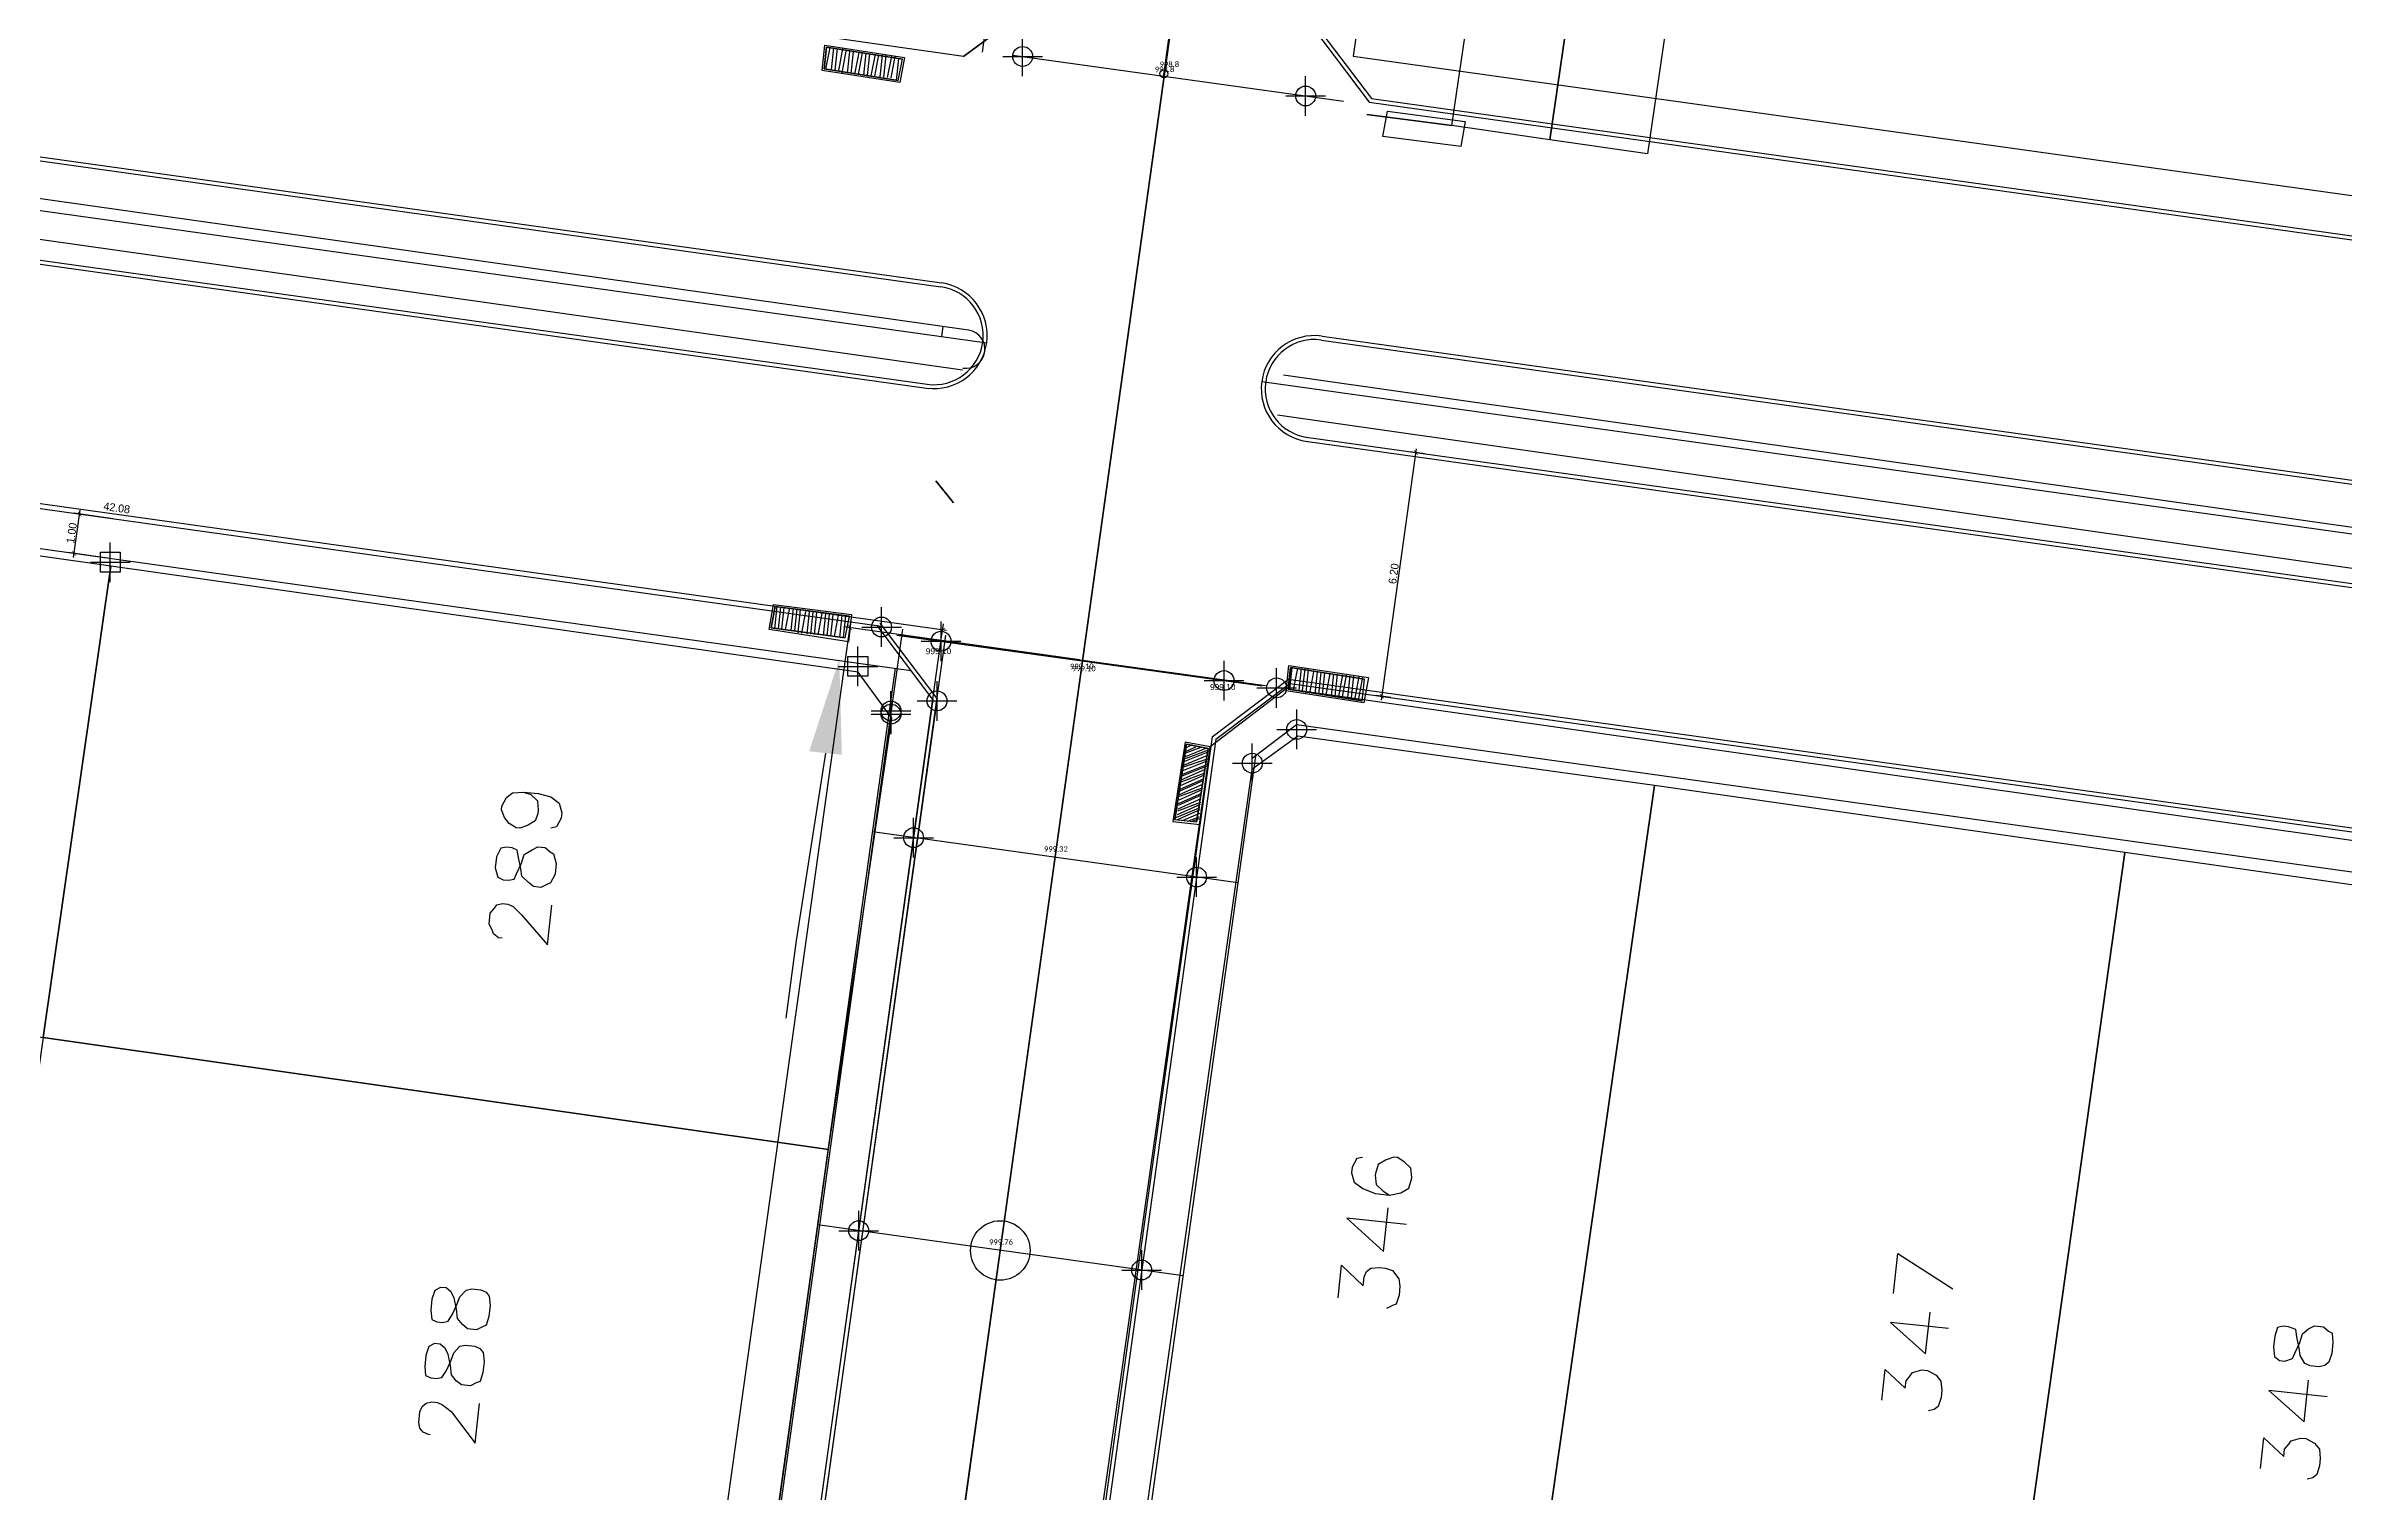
# Model space of a CAD drawing. Header units: metres. Extents: x -977055 to 805873, y -1033982 to 242021.
# Drawn here: x 1030.6 to 1088.6, y 996.3 to 1032.7 of the extents above; entities that cross this region are included whole.
import ezdxf

# ---------------------------------------------------------------- set-up
doc = ezdxf.new("R2010")
doc.units = ezdxf.units.M
doc.header["$PDMODE"] = 32
doc.header["$PDSIZE"] = 1.5
for name, color, linetype in [('12-CONDICIONES EXISTENTES', 2, 'Continuous'), ('C-ROAD', 7, 'Continuous'), ('C-ROAD-CNTR-N', 92, 'Continuous'), ('C-ROAD-PROF-TEXT', 11, 'Continuous'), ('NIVEL BORDILLO', 6, 'Continuous'), ('V-NODE', 1, 'Continuous')]:
    doc.layers.add(name, color=color, linetype=linetype)
for name, color, linetype, true_color in [('PDF2_area escolar', 7, 'Continuous', 0x989898), ('PDF_Geometry', 7, 'Continuous', 0x797979), ('PDF_Solid Fills', 7, 'Continuous', 0x797979)]:
    doc.layers.add(name, color=color, linetype=linetype, true_color=true_color)
doc.styles.add('CITY2', font='stylu.ttf', dxfattribs={"height": 0.2})
doc.styles.add('MtXpl_Calibri', font='calibri.ttf')
doc.styles.get("Standard").update_dxf_attribs({"font": 'arial.ttf'})
doc.dimstyles.new('COTAS2', dxfattribs={"dimtxt": 0.02, "dimasz": 0.1, "dimexe": 0.15, "dimexo": 0.08, "dimgap": 0.05, "dimtad": 1, "dimzin": 0, "dimdsep": 46, "dimtxsty": 'CITY2', "dimblk": 'ARCHTICK', "dimcen": 1, "dimdle": 0.1, "dimclrd": 1, "dimclre": 1, "dimclrt": 2, "dimadec": 0, "dimazin": 0, "dimtfac": 1, "dimtofl": 0, "dimtmove": 0, "dimatfit": 3, "dimldrblk": 'ARCHTICK', "dimfxl": 0.18, "dimtolj": 1, "dimtzin": 0, "dimarcsym": 0})

# ---------------------------------------------------------------- blocks, each defined once
blk = doc.blocks.new('*U2498')
at = {"color": 0, "linetype": 'ByBlock', "lineweight": -2, "transparency": 16777216}
for p, q in [((-1, 0), (1, 0)), ((0, -1), (0, 1))]:
    blk.add_line(p, q, dxfattribs=at)
blk.add_lwpolyline([(-0.5, -0.5), (-0.5, 0.5), (0.5, 0.5), (0.5, -0.5)], close=True, dxfattribs=at)
blk = doc.blocks.new('*U2816', base_point=(1032.254, 1019.716, 999.424))
at = {"layer": 'V-NODE', "color": 130, "lineweight": -2, "xscale": 0.5, "yscale": 0.5, "zscale": 0.5}
blk.add_blockref('*U2498', (1032.254, 1019.716, 999.424), dxfattribs=at)
blk = doc.blocks.new('*U2822', base_point=(1051.094, 1017.091, 999.8))
at = {"layer": 'V-NODE', "color": 130, "lineweight": -2, "xscale": 0.5, "yscale": 0.5, "zscale": 0.5}
blk.add_blockref('*U2498', (1051.094, 1017.091, 999.8), dxfattribs=at)
blk = doc.blocks.new('base')
at = {"layer": 'PDF_Geometry', "lineweight": 25, "extrusion": (-0.000787417, 0.063364, 0.99799), "elevation": 0.026}
for points in [[(-314.355, -197.288), (-299.601, -195.681), (-292.744, -194.188), (-282.663, -192.111), (-274.476, -190.361), (-258.037, -185.154), (-248.029, -180.61), (-240.539, -177.71), (-228.643, -174.042), (-222.733, -172.714), (-217.384, -171.04), (-209.935, -169.248), (-202.16, -164.759), (-196.196, -160.284), (-195.073, -159.817), (-178.095, -157.457), (-154.298, -156.614), (-136.667, -154.611), (-124.436, -153.164), (-118.066, -151.474), (-100.79, -146.646), (-80.955, -140.967), (-73.385, -139.328), (-61.694, -135.822), (-40.504, -131.604), (-37.727, -130.872), (-17.661, -129.441), (1.311, -127.461), (21.092, -124.929), (41.006, -122.83), (47.376, -123.458), (63.592, -123.186), (81.402, -124.312), (85.639, -96.072), (88.705, -66.393), (92.811, -40.781), (97.16, -22.386), (100.596, -1.562), (102.483, 8.32), (109.691, 37.361), (117.528, 76.62), (126.217, 115.638), (131.513, 149.592), (134.682, 173.973), (136.916, 195.591), (139.956, 229.678), (141.558, 250.676), (142.614, 271.37), (143.252, 283.21), (147.066, 312.938), (152.58, 355.631), (153.554, 396.042), (150.869, 418.02), (151.777, 438.639), (150.959, 458.028), (151.777, 438.639), (150.869, 418.02), (153.554, 396.042), (152.58, 355.631), (147.066, 312.938), (143.252, 283.21), (142.614, 271.37), (141.558, 250.676), (139.956, 229.678), (136.916, 195.591), (134.682, 173.973), (131.513, 149.592), (126.217, 115.638), (117.528, 76.62), (109.691, 37.361), (102.483, 8.32), (100.596, -1.562), (97.16, -22.386), (92.811, -40.781), (88.705, -66.393), (85.639, -96.072), (81.402, -124.312), (63.592, -123.186), (47.376, -123.458), (41.006, -122.83), (21.092, -124.929), (1.311, -127.461), (-17.661, -129.441), (-37.727, -130.872), (-40.504, -131.604), (-61.694, -135.822), (-73.385, -139.328), (-80.955, -140.967), (-100.79, -146.646), (-118.066, -151.474), (-124.436, -153.164), (-136.667, -154.611), (-154.298, -156.614), (-178.095, -157.457), (-195.073, -159.817), (-196.196, -160.284), (-202.16, -164.759), (-209.935, -169.248), (-217.384, -171.04), (-222.733, -172.714), (-228.643, -174.042), (-240.539, -177.71), (-248.029, -180.61), (-258.037, -185.154), (-274.476, -190.361), (-282.663, -192.111), (-292.744, -194.188), (-299.601, -195.681), (-314.355, -197.288), (-312.178, -178.446), (-309.146, -157.898), (-306.876, -132.899), (-305.823, -118.002), (-298.643, -78.802), (-291.055, -45.077), (-282.252, -15.116), (-275.645, 10.473), (-270.319, 33.898), (-263.825, 63.164), (-258.15, 86.408), (-284.424, 123.888)], [(-212.717, -13.755), (-225.054, -11.852), (-224.271, -6.892), (-226.643, -6.56), (-224.271, -6.892), (-225.054, -11.852), (-212.717, -13.755), (-212.402, -16.529), (-210.533, -31.037), (-208.664, -45.544), (-208.205, -49.819), (-207.573, -57.268), (-206.945, -64.763), (-206.131, -70.704), (-205.316, -76.645), (-202.67, -97.785), (-200.074, -118.964), (-199.377, -121.645), (-195.323, -136.879), (-191.412, -136.748), (-190.561, -158.552), (-190.735, -159.226), (-195.073, -159.817), (-196.196, -160.284), (-202.16, -164.759), (-209.935, -169.248), (-213.277, -170.051), (-213.359, -169.577), (-218.448, -150.23), (-210.166, -148.075), (-219.749, -78.662), (-229.377, -9.244), (-211.582, -137.888)], [(-171.202, -14.027), (-173.08, -15.378)], [(-169.554, -13.438), (-167.691, -13.755), (-167.757, -14.303), (-169.666, -13.981)], [(-167.737, -13.749), (-167.848, -14.292)], [(-167.874, -13.733), (-167.94, -14.281)], [(-167.965, -13.722), (-168.031, -14.27)], [(-168.057, -13.711), (-168.168, -14.254)], [(-168.143, -13.654), (-168.254, -14.197)], [(-168.28, -13.638), (-168.346, -14.186)], [(-168.371, -13.627), (-168.437, -14.175)], [(-168.462, -13.616), (-168.574, -14.158)], [(-168.554, -13.604), (-168.666, -14.147)], [(-168.691, -13.588), (-168.757, -14.136)], [(-168.782, -13.577), (-168.849, -14.125)], [(-168.874, -13.566), (-168.986, -14.109)], [(-168.965, -13.555), (-169.077, -14.098)], [(-169.102, -13.538), (-169.168, -14.087)], [(-169.194, -13.527), (-169.26, -14.076)], [(-169.285, -13.516), (-169.397, -14.059)], [(-169.377, -13.505), (-169.488, -14.048)], [(-169.508, -13.443), (-169.574, -13.992)], [(-130.385, -12.407), (-171.083, -6.112)], [(-231.879, 2.325), (-179.17, -5.88)], [(-179.003, -4.88), (-231.712, 3.325)], [(-168.046, 0.617), (-166.178, 0.345), (-166.289, -0.198), (-168.158, 0.074)], [(-166.269, 0.356), (-166.335, -0.192)], [(-166.361, 0.367), (-166.427, -0.181)], [(-166.452, 0.378), (-166.518, -0.17)], [(-166.543, 0.389), (-166.655, -0.154)], [(-166.68, 0.406), (-166.747, -0.143)], [(-166.772, 0.417), (-166.838, -0.132)], [(-166.858, 0.473), (-166.929, -0.121)], [(-166.949, 0.484), (-167.061, -0.059)], [(-167.086, 0.501), (-167.152, -0.048)], [(-167.178, 0.512), (-167.244, -0.037)], [(-167.269, 0.523), (-167.335, -0.026)], [(-167.361, 0.534), (-167.472, -0.009)], [(-167.498, 0.551), (-167.564, 0.002)], [(-167.589, 0.562), (-167.655, 0.013)], [(-167.681, 0.573), (-167.747, 0.024)], [(-167.772, 0.584), (-167.884, 0.041)], [(-167.909, 0.6), (-167.975, 0.052)], [(-168, 0.611), (-168.067, 0.063)], [(-181.051, 2.369), (-179.188, 2.052), (-179.254, 1.503), (-181.117, 1.82)], [(-179.234, 2.057), (-179.3, 1.509)], [(-179.325, 2.068), (-179.437, 1.525)], [(-179.462, 2.085), (-179.528, 1.536)], [(-179.553, 2.096), (-179.62, 1.547)], [(-179.639, 2.152), (-179.711, 1.558)], [(-179.731, 2.163), (-179.843, 1.62)], [(-179.868, 2.18), (-179.934, 1.631)], [(-179.959, 2.191), (-180.025, 1.642)], [(-180.051, 2.202), (-180.117, 1.654)], [(-267.999, 16.971), (-268.131, 15.874), (-179.142, 2.046), (-177.207, 3.482), (-171.285, 41.86)], [(-180.142, 2.213), (-180.254, 1.67)], [(-180.279, 2.23), (-180.345, 1.681)], [(-180.371, 2.241), (-180.437, 1.692)], [(-180.462, 2.252), (-180.574, 1.709)], [(-180.554, 2.263), (-180.665, 1.72)], [(-180.691, 2.279), (-180.757, 1.731)], [(-180.782, 2.29), (-180.848, 1.742)], [(-180.873, 2.301), (-180.985, 1.758)], [(-180.959, 2.358), (-181.077, 1.769)], [(-167.511, 3.52), (-166.71, 8.246), (-166.427, 10.206)], [(-176.839, 5.386), (-177.156, 3.523), (-176.613, 3.411), (-176.29, 5.319)], [(-177.106, 3.934), (-176.473, 4.182)], [(-177.117, 3.843), (-176.484, 4.091)], [(-177.123, 3.797), (-176.495, 3.999)], [(-177.134, 3.705), (-176.501, 3.954)], [(-177.145, 3.614), (-176.512, 3.862)], [(-177.15, 3.568), (-176.569, 3.776)], [(-177.11, 3.517), (-176.574, 3.731)], [(-176.973, 3.501), (-176.585, 3.639)], [(-176.836, 3.484), (-176.591, 3.594)], [(-176.75, 3.427), (-176.602, 3.502)], [(-176.613, 3.411), (-176.613, 3.411)], [(-176.989, 4.523), (-176.407, 4.731)], [(-177, 4.431), (-176.413, 4.685)], [(-177.011, 4.34), (-176.424, 4.594)], [(-177.016, 4.294), (-176.429, 4.548)], [(-177.027, 4.203), (-176.44, 4.457)], [(-177.033, 4.157), (-176.451, 4.365)], [(-177.044, 4.066), (-176.457, 4.319)], [(-177.101, 3.98), (-176.468, 4.228)], [(-159.892, 4.41), (-160.069, 4.478), (-160.235, 4.637), (-160.253, 4.871), (-160.242, 4.963), (-160.175, 5.14), (-159.975, 5.255), (-159.781, 5.324), (-159.69, 5.313), (-159.518, 5.2), (-159.398, 5.046), (-159.328, 4.853), (-159.339, 4.761), (-159.458, 4.544), (-159.612, 4.423), (-159.892, 4.41), (-160.257, 4.454), (-160.572, 4.539), (-160.784, 4.703), (-160.848, 4.943), (-160.831, 5.08), (-160.712, 5.297), (-160.569, 5.327)], [(-176.928, 5.025), (-176.296, 5.274)], [(-176.923, 5.071), (-176.336, 5.325)], [(-176.939, 4.934), (-176.352, 5.188)], [(-176.945, 4.888), (-176.363, 5.096)], [(-176.956, 4.797), (-176.369, 5.051)], [(-176.967, 4.705), (-176.38, 4.959)], [(-176.972, 4.66), (-176.385, 4.914)], [(-176.983, 4.568), (-176.396, 4.822)], [(-176.912, 5.163), (-176.473, 5.342)], [(-176.901, 5.254), (-176.61, 5.358)], [(-176.895, 5.3), (-176.701, 5.369)], [(-176.839, 5.386), (-176.839, 5.386)], [(-159.308, 8.096), (-159.217, 8.085), (-159.091, 7.977), (-159.056, 7.88), (-158.981, 7.732), (-159.014, 7.458), (-159.122, 7.332), (-159.179, 7.246), (-159.322, 7.217), (-159.459, 7.233), (-159.59, 7.295), (-159.797, 7.506), (-160.446, 8.279), (-160.567, 7.274)], [(-180.914, 13.899), (-180.771, 13.928), (-180.652, 14.145), (-180.636, 14.283), (-180.699, 14.522), (-180.912, 14.687), (-181.22, 14.817), (-181.586, 14.861), (-181.871, 14.802), (-182.071, 14.687), (-182.144, 14.464), (-182.149, 14.419), (-182.131, 14.185), (-181.965, 14.025), (-181.793, 13.912), (-181.702, 13.901), (-181.508, 13.97), (-181.309, 14.085), (-181.235, 14.308), (-181.23, 14.354), (-181.248, 14.588), (-181.414, 14.747), (-181.586, 14.861)], [(-182.006, 15.607), (-180.498, 15.425), (-181.415, 16.278), (-181.548, 15.181)], [(-180.256, 17.436), (-180.355, 16.614), (-180.894, 17.142), (-180.921, 16.914), (-180.984, 16.782), (-181.086, 16.702), (-181.32, 16.684), (-181.457, 16.7), (-181.635, 16.768), (-181.795, 16.973), (-181.819, 17.161), (-181.792, 17.39), (-181.718, 17.613), (-181.621, 17.647), (-181.473, 17.722)], [(-194.252, 17.5), (-194.373, 16.494), (-195.748, 17.402)], [(-195.627, 18.407), (-194.164, 18.231), (-195.041, 19.032), (-195.168, 17.981)], [(-193.927, 20.196), (-194.021, 19.419), (-194.52, 19.897), (-194.542, 19.714), (-194.65, 19.588), (-194.706, 19.502), (-194.946, 19.438), (-195.083, 19.455), (-195.301, 19.574), (-195.421, 19.727), (-195.439, 19.961), (-195.417, 20.144), (-195.344, 20.367), (-195.242, 20.448), (-195.099, 20.477)], [(-205.143, 20.249), (-203.68, 20.073), (-204.557, 20.874), (-204.684, 19.823)], [(-157.337, 20.611), (-157.291, 20.605), (-157.16, 20.543), (-157.079, 20.44), (-157.05, 20.298), (-157.083, 20.024), (-157.145, 19.892), (-157.248, 19.812), (-157.39, 19.782), (-157.527, 19.799), (-157.659, 19.861), (-157.871, 20.026), (-158.469, 20.84), (-158.59, 19.834)], [(-203.443, 22.038), (-203.537, 21.261), (-204.036, 21.739), (-204.058, 21.556), (-204.166, 21.43), (-204.222, 21.344), (-204.462, 21.28), (-204.599, 21.297), (-204.817, 21.416), (-204.937, 21.569), (-204.955, 21.803), (-204.933, 21.986), (-204.86, 22.209), (-204.758, 22.29), (-204.615, 22.319)]]:
    blk.add_lwpolyline(points, dxfattribs=at)
for points in [[(-158.259, -127.526), (-188.122, -122.908), (-189.472, -121.03), (-173.08, -15.378), (-171.202, -14.027), (-132.739, -20.006), (-131.388, -21.885), (-147.503, -125.622), (-149.221, -127.178)], [(-184.271, -17.044), (-186.728, -16.655), (-185.95, -11.74), (-183.493, -12.129)], [(-186.728, -16.655), (-189.191, -16.312), (-188.407, -11.352), (-185.95, -11.74)], [(-169.594, -13.386), (-167.64, -13.715), (-167.717, -14.355), (-169.717, -14.021)], [(-167.757, -14.303), (-167.691, -13.755), (-169.554, -13.438), (-169.666, -13.981)], [(-181.35, -12.434), (-183.493, -12.129)], [(-183.707, -11.593), (-181.747, -11.876), (-181.87, -12.51), (-183.83, -12.228)], [(-147.71, 10.455), (-149.558, -1.425), (-130.804, -4.334), (-129.637, -3.501), (-127.955, 7.379)], [(-167.464, 13.53), (-169.192, 2.656), (-168.358, 1.489), (-149.558, -1.425), (-147.71, 10.455)], [(-168.127, 0.719), (-166.126, 0.385), (-166.249, -0.249), (-168.209, 0.033)], [(-166.289, -0.198), (-166.178, 0.345), (-168.046, 0.617), (-168.158, 0.074)], [(-181.091, 2.42), (-179.137, 2.092), (-179.214, 1.452), (-181.214, 1.786)], [(-179.254, 1.503), (-179.188, 2.052), (-181.051, 2.369), (-181.117, 1.82)], [(-188.387, 4.597), (-179.416, 3.238), (-178.249, 4.072), (-175.34, 22.826), (-185.306, 24.398)], [(-176.924, 5.442), (-177.207, 3.482), (-176.573, 3.36), (-176.239, 5.36)], [(-176.613, 3.411), (-177.156, 3.523), (-176.839, 5.386), (-176.29, 5.319)], [(-185.306, 24.398), (-197.192, 26.201), (-200.222, 6.441), (-188.387, 4.597)], [(-159.152, 6.315), (-159.216, 6.555), (-159.347, 6.617), (-159.485, 6.633), (-159.627, 6.604), (-159.689, 6.473), (-159.814, 6.209), (-159.887, 5.986), (-160.087, 5.871), (-160.235, 5.796), (-160.417, 5.818), (-160.544, 5.926), (-160.629, 5.983), (-160.693, 6.223), (-160.66, 6.497), (-160.541, 6.714), (-160.444, 6.749), (-160.296, 6.824), (-160.113, 6.802), (-159.987, 6.694), (-159.821, 6.535), (-159.797, 6.347), (-159.739, 6.061), (-159.715, 5.873), (-159.584, 5.811), (-159.447, 5.794), (-159.304, 5.823), (-159.185, 6.041)], [(-197.192, 26.201), (-209.026, 28.044), (-212.102, 8.289), (-200.222, 6.441)], [(-165.667, 25.37), (-167.464, 13.53), (-147.71, 10.455), (-145.867, 22.289)], [(-157.391, 17.464), (-157.41, 17.698), (-157.541, 17.76), (-157.678, 17.777), (-157.821, 17.748), (-157.934, 17.576), (-158.059, 17.313), (-158.127, 17.135), (-158.286, 16.969), (-158.428, 16.94), (-158.657, 16.967), (-158.789, 17.029), (-158.869, 17.132), (-158.887, 17.366), (-158.854, 17.64), (-158.781, 17.863), (-158.684, 17.898), (-158.536, 17.973), (-158.307, 17.945), (-158.181, 17.837), (-158.061, 17.684), (-158.042, 17.45), (-157.984, 17.164), (-157.909, 17.016), (-157.783, 16.908), (-157.646, 16.892), (-157.498, 16.967), (-157.424, 17.19)], [(-203.812, 18.976), (-203.83, 19.21), (-203.956, 19.318), (-204.093, 19.335), (-204.287, 19.265), (-204.35, 19.134), (-204.474, 18.87), (-204.547, 18.647), (-204.701, 18.527), (-204.849, 18.452), (-205.078, 18.479), (-205.204, 18.587), (-205.29, 18.644), (-205.308, 18.878), (-205.275, 19.152), (-205.201, 19.375), (-205.099, 19.456), (-204.956, 19.485), (-204.728, 19.457), (-204.596, 19.395), (-204.481, 19.196), (-204.457, 19.007), (-204.399, 18.722), (-204.375, 18.534), (-204.198, 18.466), (-204.061, 18.45), (-203.918, 18.479), (-203.845, 18.702)], [(-157.221, 18.881), (-157.239, 19.115), (-157.371, 19.177), (-157.508, 19.194), (-157.65, 19.164), (-157.764, 18.993), (-157.888, 18.729), (-157.956, 18.552), (-158.115, 18.386), (-158.258, 18.357), (-158.486, 18.384), (-158.618, 18.446), (-158.698, 18.549), (-158.716, 18.783), (-158.683, 19.057), (-158.61, 19.28), (-158.513, 19.315), (-158.365, 19.39), (-158.137, 19.362), (-158.01, 19.254), (-157.89, 19.101), (-157.872, 18.867), (-157.813, 18.581), (-157.738, 18.433), (-157.612, 18.325), (-157.475, 18.309), (-157.327, 18.384), (-157.254, 18.607)]]:
    blk.add_lwpolyline(points, close=True, dxfattribs=at)
blk.add_lwpolyline([(-171.095, -6.158, 0.999988), (-171.25, -7.112), (-130.552, -13.407)], format="xyb", dxfattribs=at)
at = {"layer": 'PDF_Geometry', "color": 3, "lineweight": 40, "extrusion": (-0.000787417, 0.063364, 0.99799), "elevation": 0.026}
blk.add_lwpolyline([(-170.818, -2.759), (-170.376, -3.323)], dxfattribs=at)
blk = doc.blocks.new('*U4030')
at = {"color": 0, "linetype": 'ByBlock', "lineweight": -2, "transparency": 16777216}
for p, q in [((-1, 0), (1, 0)), ((0, -1), (0, 1))]:
    blk.add_line(p, q, dxfattribs=at)
blk = doc.blocks.new('*U4108', base_point=(1051.927, 1015.888, 999.802))
at = {"layer": 'V-NODE', "color": 5, "lineweight": -2, "xscale": 0.5, "yscale": 0.5, "zscale": 0.5}
blk.add_blockref('*U4030', (1051.927, 1015.888, 999.802), dxfattribs=at)
blk = doc.blocks.new('*U4111', base_point=(1053.088, 1016.221, 999.806))
at = {"layer": 'V-NODE', "color": 5, "lineweight": -2, "xscale": 0.5, "yscale": 0.5, "zscale": 0.5}
blk.add_blockref('*U4030', (1053.088, 1016.221, 999.806), dxfattribs=at)
blk = doc.blocks.new('*U4114', base_point=(1051.689, 1018.082, 999.743))
at = {"layer": 'V-NODE', "color": 5, "lineweight": -2, "xscale": 0.5, "yscale": 0.5, "zscale": 0.5}
blk.add_blockref('*U4030', (1051.689, 1018.082, 999.743), dxfattribs=at)
blk = doc.blocks.new('_ArchTick')
at = {"color": 0, "linetype": 'ByBlock', "const_width": 0.15}
blk.add_lwpolyline([(-0.5, -0.5), (0.5, 0.5)], dxfattribs=at)
blk = doc.blocks.new('*D4185')
at = {"layer": '12-CONDICIONES EXISTENTES', "color": 1, "lineweight": -2, "transparency": 16777216}
blk.add_line((1043.271, 963.475), (1050.905, 1018.164), dxfattribs=at)
at = {"layer": '12-CONDICIONES EXISTENTES', "color": 1, "linetype": 'Continuous', "lineweight": -2, "transparency": 16777216}
for p, q in [((1056.679, 1017.257), (1050.743, 1018.086)), ((1049.072, 962.766), (1043.136, 963.595))]:
    blk.add_line(p, q, dxfattribs=at)
at = {"layer": 'Defpoints', "color": 0, "transparency": 16777216}
for p in [(1050.892, 1018.065), (1056.758, 1017.246, 996.877), (1049.151, 962.755, 996.877)]:
    blk.add_point(p, dxfattribs=at)
at = {"layer": '12-CONDICIONES EXISTENTES', "color": 1, "lineweight": -2, "transparency": 16777216, "xscale": 0.1, "yscale": 0.1, "zscale": 0.1}
for p, rotation in [((1050.892, 1018.065), 82.0528907825986), ((1043.285, 963.574), 262.0528907825986)]:
    blk.add_blockref('_ArchTick', p, dxfattribs=dict(at, rotation=rotation))
at = {"layer": '12-CONDICIONES EXISTENTES', "color": 2, "transparency": 16777216, "insert": (1046.935, 990.841), "char_height": 0.2, "attachment_point": 5, "rotation": 82.05289, "style": 'CITY2'}
blk.add_mtext('\\A1;55.02', dxfattribs=at)
blk = doc.blocks.new('*D4764')
at = {"layer": '12-CONDICIONES EXISTENTES', "color": 1, "lineweight": -2, "transparency": 16777216}
blk.add_line((1011.462, 1023.86), (1053.33, 1018.003), dxfattribs=at)
at = {"layer": '12-CONDICIONES EXISTENTES', "color": 1, "linetype": 'Continuous', "lineweight": -2, "transparency": 16777216}
for p, q in [((1011.54, 1023.698), (1011.582, 1023.995)), ((1053.21, 1017.869), (1053.252, 1018.166))]:
    blk.add_line(p, q, dxfattribs=at)
at = {"layer": 'Defpoints', "color": 0, "transparency": 16777216}
for p in [(1011.529, 1023.618, 998.561), (1053.199, 1017.789, 998.561), (1053.231, 1018.017)]:
    blk.add_point(p, dxfattribs=at)
at = {"layer": '12-CONDICIONES EXISTENTES', "color": 1, "lineweight": -2, "transparency": 16777216, "xscale": 0.1, "yscale": 0.1, "zscale": 0.1}
for p, rotation in [((1011.561, 1023.846), 172.036866956251), ((1053.231, 1018.017), 352.036866956251)]:
    blk.add_blockref('_ArchTick', p, dxfattribs=dict(at, rotation=rotation))
at = {"layer": '12-CONDICIONES EXISTENTES', "color": 2, "transparency": 16777216, "insert": (1032.418, 1021.085), "char_height": 0.2, "attachment_point": 5, "rotation": 352.03687, "style": 'CITY2'}
blk.add_mtext('\\A1;42.08', dxfattribs=at)
blk = doc.blocks.new('*U4845')
at = {"color": 0, "linetype": 'ByBlock', "lineweight": -2, "transparency": 16777216}
for p, q in [((-1, 0), (1, 0)), ((0, -1), (0, 1))]:
    blk.add_line(p, q, dxfattribs=at)
blk.add_circle((0, 0), 0.5, dxfattribs=at)
blk = doc.blocks.new('*U4866', base_point=(1051.927, 1015.968, 999.81))
at = {"layer": 'V-NODE', "color": 2, "lineweight": -2, "xscale": 0.5, "yscale": 0.5, "zscale": 0.5}
blk.add_blockref('*U4845', (1051.927, 1015.968, 999.81), dxfattribs=at)
blk = doc.blocks.new('*U4958')
at = {"color": 0, "linetype": 'ByBlock', "lineweight": -2, "transparency": 16777216}
for p, q in [((-1, 0), (1, 0)), ((0, -1), (0, 1))]:
    blk.add_line(p, q, dxfattribs=at)
blk.add_circle((0, 0), 0.5, dxfattribs=at)
blk = doc.blocks.new('*U5273')
at = {"layer": 'C-ROAD-CNTR-N', "color": 92, "linetype": 'Continuous', "lineweight": -3}
blk.add_line((1035.324, 863.717), (1074.019, 1140.909), dxfattribs=at)

msp = doc.modelspace()

# ---------------------------------------------------------------- linework, layer by layer
at = {"color": 1}
for points, elevation in [([(1058.79045, 1031.93664), (1074.91357, 1148.186)], 998.308), ([(1054.23407, 1032.56858), (1069.10183, 1139.76666)], 998.308), ([(1052.21382, 1018.02826), (1030.70458, 863.52595)], 999.808), ([(1053.20427, 1017.89037), (1031.69503, 863.38806)], 999.808), ([(1053.30331, 1017.87658), (1031.79407, 863.37428)], 999.808), ([(1056.76988, 1017.39398), (1035.26064, 862.89167)], 999.808)]:
    msp.add_lwpolyline(points, dxfattribs=dict(at, elevation=elevation))
at = {"layer": '12-CONDICIONES EXISTENTES', "color": 5}
for p, q in [((1010.58106, 1032.61656, 998.561), (1053.18317, 1026.65717, 998.561)), ((1010.59579, 1032.71547, 998.561), (1053.19703, 1026.75621, 998.561)), ((1063.57678, 1032.47337, 998.561), (1108.68666, 1026.16318, 998.561)), ((1010.39835, 1031.39004, 998.561), (1054.33847, 1025.24349, 998.561)), ((1063.97764, 1031.30658, 998.561), (1108.54814, 1025.07185, 998.561)), ((1064.0325, 1031.39988, 998.561), (1108.56199, 1025.17088, 998.561)), ((1064.0325, 1031.39988, 998.561), (1108.56199, 1025.17088, 998.561)), ((1010.20091, 1030.06461, 998.561), (1052.82575, 1024.10205, 998.561)), ((1010.21564, 1030.16353, 998.561), (1052.8396, 1024.20108, 998.561)), ((1057.97615, 1025.98671, 998.561), (1057.97616, 1025.9867, 998.561)), ((1057.98997, 1026.08575, 998.561), (1057.98998, 1026.08574, 998.561)), ((1062.77767, 1025.31505, 998.561), (1113.2263, 1018.25805, 998.561)), ((1062.79122, 1025.41412, 998.561), (1113.24015, 1018.35709, 998.561)), ((1057.80471, 1024.75861, 998.561), (1057.80472, 1024.75861, 998.561)), ((1061.27097, 1024.27374, 998.561), (1114.38159, 1016.84437, 998.561)), ((1009.30211, 1024.03095, 998.561), (1051.689, 1018.10167, 998.561)), ((1009.30299, 1024.03083, 998.561), (1051.689, 1018.10167, 998.561)), ((1009.16445, 1023.04047, 998.561), (1052.42839, 1016.9885, 998.561)), ((1057.61944, 1023.43148, 998.561), (1057.61945, 1023.43148, 998.561)), ((1057.63327, 1023.53052, 998.561), (1057.63328, 1023.53052, 998.561)), ((1062.37185, 1022.76669, 998.561), (1112.86888, 1015.70293, 998.561)), ((1062.38724, 1022.86551, 998.561), (1113.38577, 1015.7316, 998.561)), ((1061.94828, 1016.76753, 998.561), (1157.119, 1003.4546, 998.561)), ((1061.97545, 1016.66275, 998.561), (1157.10514, 1003.35556, 998.561)), ((1061.97545, 1016.66275, 998.561), (1157.10514, 1003.35556, 998.561)), ((1062.14872, 1015.62878, 998.561), (1156.99655, 1002.36101, 998.561))]:
    msp.add_line(p, q, dxfattribs=at)
at = {"layer": '12-CONDICIONES EXISTENTES', "color": 1}
for p, q in [((1054.99759, 1032.49617), (1063.33177, 1031.33701)), ((1052.07058, 1017.88004), (1061.28191, 1016.59888))]:
    msp.add_line(p, q, dxfattribs=at)
at = {"layer": '12-CONDICIONES EXISTENTES', "color": 1, "elevation": 996.877}
for points in [[(1052.15265, 1017.8871), (1061.36398, 1016.60594)], [(1060.6696, 1011.63181), (1051.45892, 1012.91761)], [(1059.28702, 1001.72785), (1050.07634, 1003.01365)]]:
    msp.add_lwpolyline(points, dxfattribs=at)
at = {"layer": '12-CONDICIONES EXISTENTES', "color": 1}
msp.add_circle((1058.803, 1032.02709, 998.308), 0.1, dxfattribs=at)
at = {"layer": '12-CONDICIONES EXISTENTES', "color": 5}
for centre, radius, start, end in [((1053.01139, 1025.42913, 998.561), 1.34, 262.036867, 82.036867), ((1053.01139, 1025.42913, 998.561), 1.24, 262.036867, 82.036867), ((1062.59796, 1024.08748), 1.34, 82.036867, 262.036867), ((1062.59796, 1024.08748), 1.24, 82.036867, 262.036867)]:
    msp.add_arc(centre, radius, start, end, dxfattribs=at)
at = {"layer": '12-CONDICIONES EXISTENTES', "color": 1}
msp.add_point((1054.68168, 1002.37075, 996.877), dxfattribs=at)
at = {"layer": 'C-ROAD-CNTR-N', "color": 92, "linetype": 'Continuous', "lineweight": -3}
for p, q in [((1080.6864, 1155.03626), (1063.57678, 1032.47337)), ((1074.99809, 1147.92141), (1035.32355, 863.71727)), ((1062.52193, 1033.23485), (1063.97764, 1031.30658)), ((1062.6267, 1033.26205), (1064.0327, 1031.39961)), ((1053.23477, 1025.65506), (1053.19956, 1025.40281)), ((1052.98262, 1016.25428), (1051.57663, 1018.11687)), ((1053.08738, 1016.28148), (1051.65644, 1018.17712)), ((1052.03266, 1017.04386), (1030.71789, 864.35785)), ((1060.01993, 1015.31204, 998.561), (1061.94828, 1016.76753, 998.561)), ((1060.11324, 1015.25718, 998.561), (1061.97545, 1016.66275, 998.561)), ((1052.98262, 1016.25428), (1031.75788, 864.21321)), ((1053.088, 1016.28591), (1031.85692, 864.19938)), ((1060.01993, 1015.31204), (1054.65028, 976.84713)), ((1060.11324, 1015.25718), (1054.75504, 976.87434)), ((1061.12139, 1014.88447), (1055.781, 976.62917))]:
    msp.add_line(p, q, dxfattribs=at)
at = {"layer": 'NIVEL BORDILLO', "color": 2}
for p, q in [((1063.95102, 1031.41128), (1063.95102, 1031.41128)), ((1063.95102, 1031.41128), (1063.95102, 1031.41128)), ((1061.02972, 1014.77978, 998.561), (1062.14872, 1015.62878, 998.561))]:
    msp.add_line(p, q, dxfattribs=at)
at = {"layer": 'NIVEL BORDILLO', "color": 1}
for p, q in [((1064.28477, 1016.23874), (1065.1714, 1022.57703)), ((1031.33074, 1019.83877), (1031.49698, 1021.0272))]:
    msp.add_line(p, q, dxfattribs=at)
at = {"layer": 'NIVEL BORDILLO', "color": 1, "linetype": 'Continuous'}
for p, q in [((1065.37804, 1022.44715), (1065.00899, 1022.49877)), ((1032.32629, 1020.81022), (1031.33458, 1020.94894)), ((1032.18775, 1019.81986), (1031.19604, 1019.95859)), ((1064.51911, 1016.30693), (1064.15007, 1016.35856))]:
    msp.add_line(p, q, dxfattribs=at)
at = {"layer": 'PDF_Solid Fills', "transparency": 33554559, "extrusion": (-0.000787417, 0.063364, 0.99799)}
msp.add_solid([(-1062.39624, -936.48967, 1060.76006), (-1063.18537, -938.80588, 1060.76006), (-1063.21897, -936.39055, 1060.76006)], dxfattribs=at)

# ---------------------------------------------------------------- block references
at = {"layer": 'C-ROAD', "color": 7, "linetype": 'Continuous', "lineweight": -3}
msp.add_blockref('*U5273', (0, 0), dxfattribs=at)
at = {"layer": 'NIVEL BORDILLO', "color": 1}
for p, xscale, yscale, zscale, rotation in [((1065.15755, 1022.47799), 0.09999999999999996, 0.09999999999999996, 0.09999999999999996, 82.03686695625112), ((1031.48313, 1020.92816), 0.1, 0.1, 0.1, 82.03686695625115), ((1031.34459, 1019.9378), 0.09999999999999996, 0.09999999999999996, 0.09999999999999996, 262.0368669562511), ((1064.29862, 1016.33778), 0.09999999999999996, 0.09999999999999996, 0.09999999999999996, 262.0368669562511)]:
    msp.add_blockref('_ArchTick', p, dxfattribs=dict(at, xscale=xscale, yscale=yscale, zscale=zscale, rotation=rotation))
at = {"layer": 'PDF2_area escolar'}
msp.add_blockref('base', (882.736, 1016.336, 999.038), dxfattribs=at)
at = {"layer": 'V-NODE', "color": 2, "lineweight": -2, "xscale": 0.5, "yscale": 0.5, "zscale": 0.5}
for p in [(1055.2452, 1032.4617, 998.8), (1062.376, 1031.4663, 998.8), (1051.689, 1018.082, 999.743), (1053.1879, 1017.7246, 999.1), (1060.3192, 1016.7328, 999.1), (1053.088, 1016.221, 999.806), (1061.644, 1016.549, 999.955), (1051.927, 1015.888, 999.802), (1062.151, 1015.5, 999.99), (1061.032, 1014.651, 999.962), (1052.4966, 1012.7727, 999.31909), (1059.6279, 1011.7808, 999.31909), (1051.114, 1002.8687, 999.75727), (1058.2454, 1001.8768, 999.75727)]:
    msp.add_blockref('*U4958', p, dxfattribs=at)
at = {"layer": 'V-NODE'}
for name, p in [('*U2816', (1032.254, 1019.716, 999.424)), ('*U4114', (1051.691, 1018.08, 999.746)), ('*U2822', (1051.094, 1017.091, 999.8)), ('*U4111', (1053.09, 1016.219, 999.809)), ('*U4866', (1051.927, 1015.968, 999.808)), ('*U4108', (1051.929, 1015.886, 999.805))]:
    msp.add_blockref(name, p, dxfattribs=at)

# ---------------------------------------------------------------- texts
at = {"layer": 'C-ROAD-PROF-TEXT', "style": 'MtXpl_Calibri'}
for s, p in [('998.8', (1058.57797, 1032.06534)), ('999.10', (1056.48777, 1016.96305))]:
    msp.add_text(s, height=0.1375, rotation=0.5711077, dxfattribs=at).set_placement(p)
at = {"layer": 'C-ROAD-PROF-TEXT', "color": 11, "linetype": 'Continuous', "lineweight": -3, "char_height": 0.15, "attachment_point": 8, "rotation": 0.5711077}
for s, insert in [('{\\fCalibri|b0|i0|c0|p34;\\H0.91667x;\\C256;998.8}', (1058.94344, 1032.19451)), ('{\\C2;999.10}', (1053.1251, 1017.39706)), ('{\\fCalibri|b0|i0|c0|p34;\\H0.91667x;\\C256;999.10}', (1056.7385, 1017.02113)), ('{\\C2;999.10}', (1060.28824, 1016.49447, 0.003)), ('{\\fCalibri|b0|i0|c0|p34;\\H0.91667x;\\C256;999.32}', (1056.08389, 1012.41533, 1013.334)), ('{\\fCalibri|b0|i0|c0|p34;\\H0.91667x;\\C256;999.76}', (1054.70131, 1002.51137, 1013.334))]:
    msp.add_mtext(s, dxfattribs=dict(at, insert=insert))
at = {"layer": 'NIVEL BORDILLO', "color": 2, "char_height": 0.2, "attachment_point": 5, "rotation": 82.036867, "style": 'CITY2'}
for s, insert in [('\\A1;1.00', (1031.28156, 1020.45149)), ('\\A1;6.20', (1064.59492, 1019.42651))]:
    msp.add_mtext(s, dxfattribs=dict(at, insert=insert))

# ---------------------------------------------------------------- dimensions: what is measured, and where the dimension line sits
at = {"layer": '12-CONDICIONES EXISTENTES', "color": 1}
for p1, p2, distance, picture, middle in [((1011.52935, 1023.61842, 998.561), (1053.1992, 1017.78944, 998.561), 0.2299, '*D4764', (1032.41762, 1021.08531)), ((1049.15136, 962.7549, 996.877), (1056.75827, 1017.24585, 996.877), 5.92351, '*D4185', (1046.93463, 990.84079))]:
    dim = msp.add_aligned_dim(p1=p1, p2=p2, distance=distance, dimstyle='COTAS2', dxfattribs=at)
    dim.commit()
    dim.dimension.update_dxf_attribs({"geometry": picture, "text_midpoint": middle})

doc.saveas('drawing.dxf')
